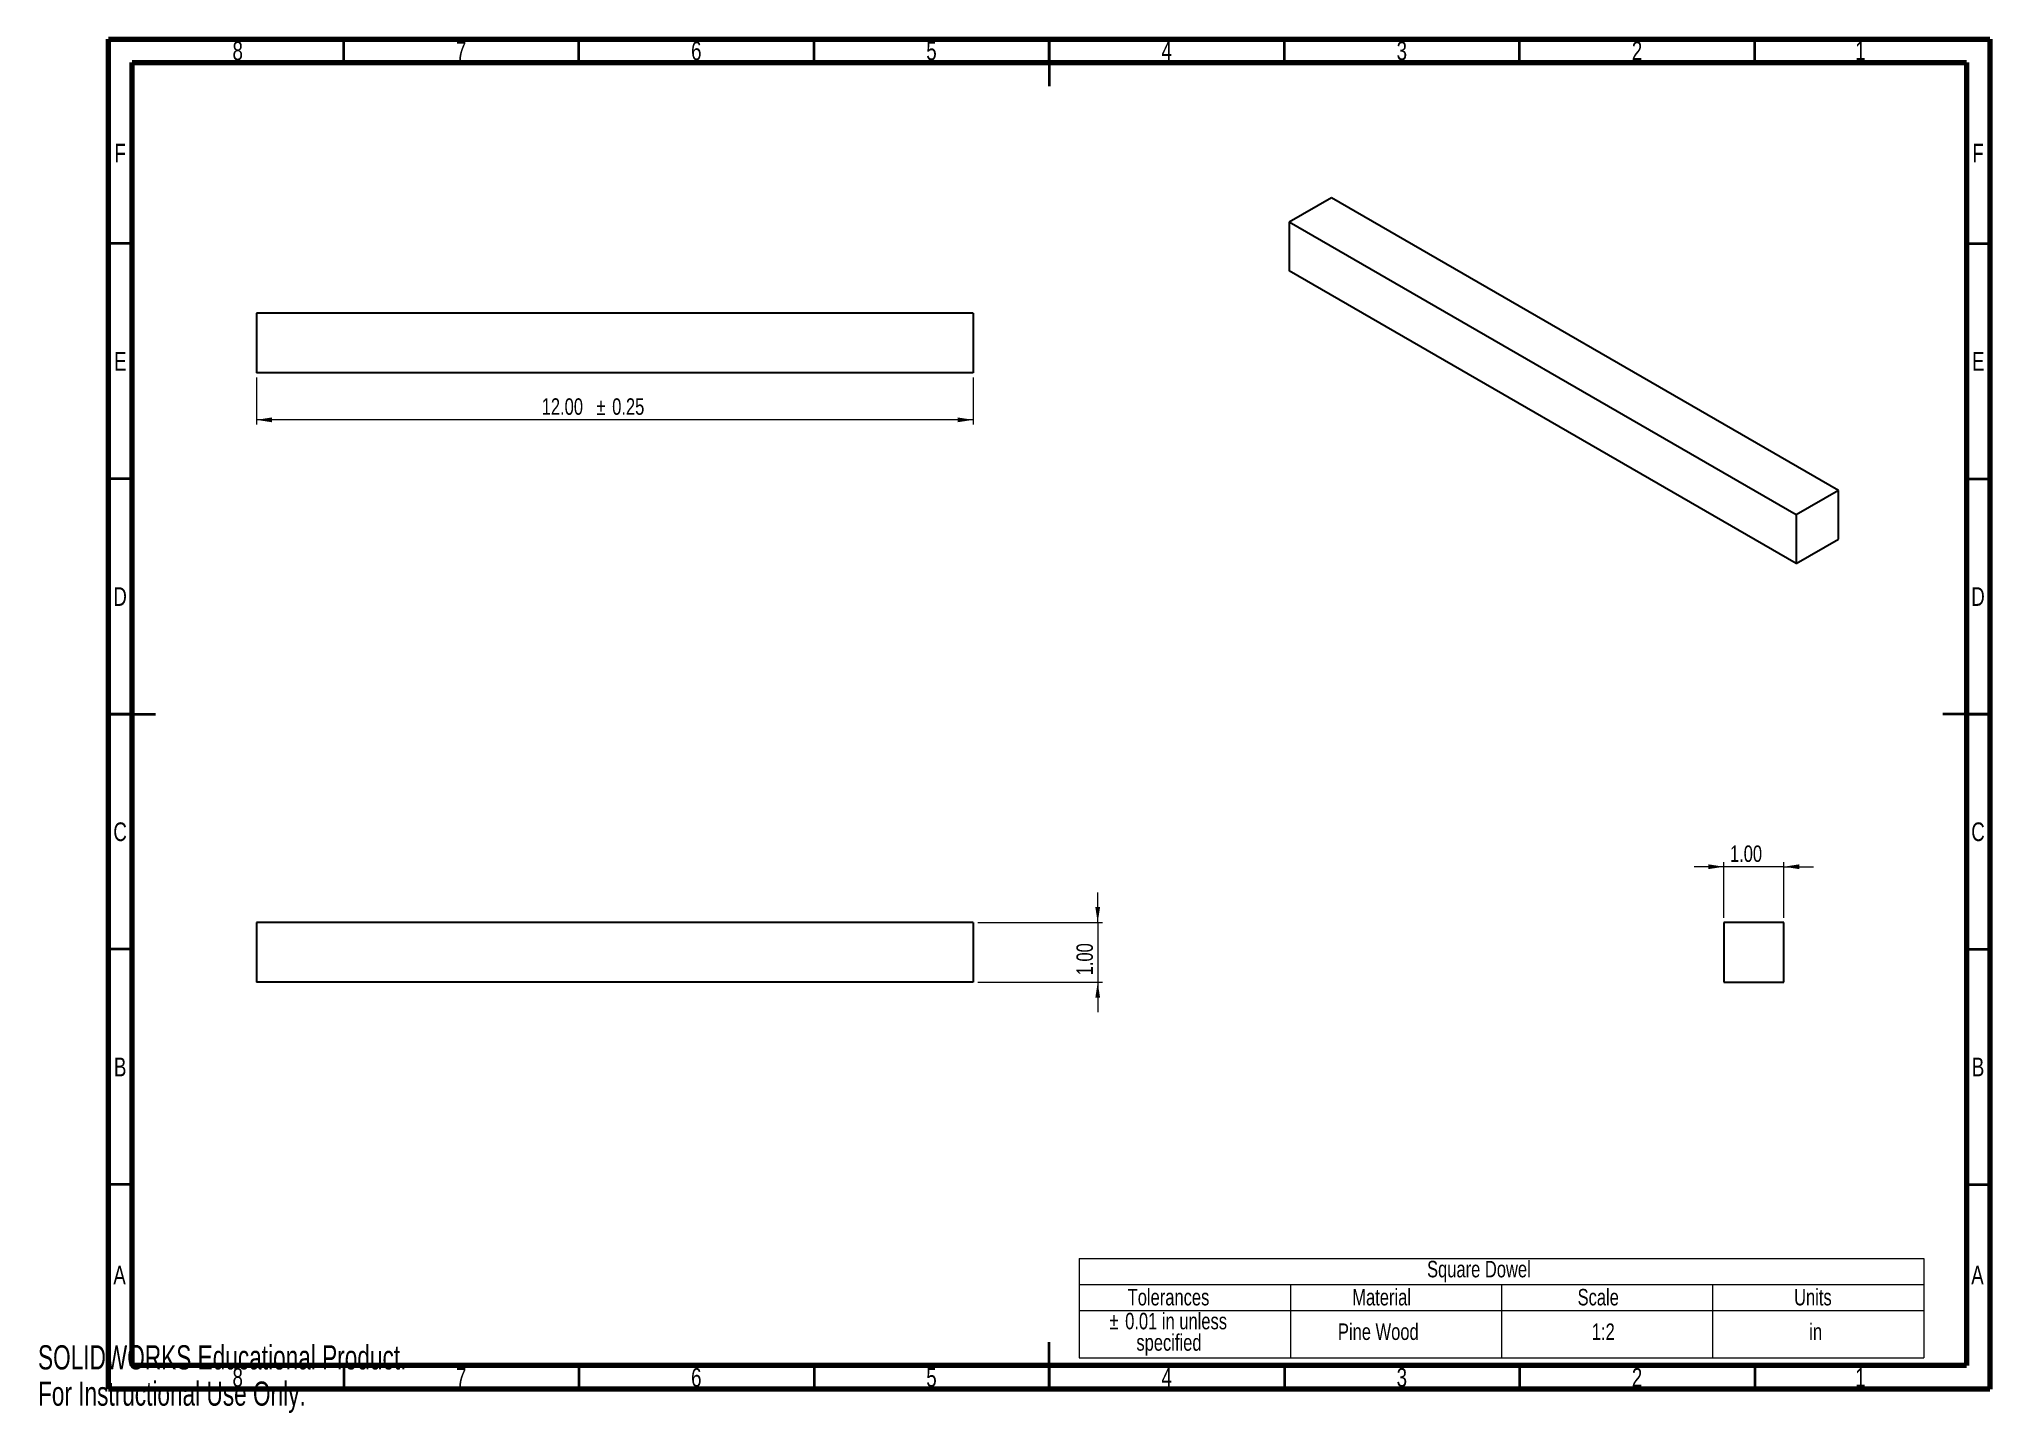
# Paper-space layout 'Sheet4' of a CAD drawing. Header units: inches. Extents: x 0 to 16.3, y 0 to 11.5.
import ezdxf

# ---------------------------------------------------------------- set-up
doc = ezdxf.new("R2010")
doc.units = ezdxf.units.IN
doc.header["$MEASUREMENT"] = 0
doc.styles.add('SLDTEXTSTYLE0', font='TXT', dxfattribs={"width": 0.75})
doc.styles.add('SLDTEXTSTYLE1', font='TXT', dxfattribs={"width": 0.7})
doc.dimstyles.new('SLDDIMSTYLE1', dxfattribs={"dimtxt": 0.137795, "dimasz": 0.13, "dimexe": 0, "dimexo": 0.0625, "dimgap": 0.034449, "dimtad": 1, "dimlfac": 2, "dimrnd": 1e-09, "dimzin": 4, "dimdsep": 46, "dimtxsty": 'SLDTEXTSTYLE0', "dimsah": 1, "dimcen": 0.09, "dimadec": 0, "dimazin": 1, "dimtfac": 1, "dimtofl": 0, "dimtmove": 0, "dimatfit": 3, "dimfxl": 1, "dimfrac": 2, "dimtolj": 1, "dimtzin": 12, "dimarcsym": 0})
doc.dimstyles.new('SLDDIMSTYLE2', dxfattribs={"dimtxt": 0.137795, "dimasz": 0.13, "dimexe": 0, "dimexo": 0.0625, "dimgap": 0.034449, "dimtad": 1, "dimlfac": 2, "dimrnd": 1e-09, "dimzin": 4, "dimdsep": 46, "dimtxsty": 'SLDTEXTSTYLE0', "dimsah": 1, "dimcen": 0.09, "dimadec": 0, "dimazin": 1, "dimtfac": 1, "dimtmove": 0, "dimatfit": 0, "dimfxl": 1, "dimfrac": 2, "dimtolj": 1, "dimtzin": 12, "dimarcsym": 0})

# ---------------------------------------------------------------- blocks, each defined once
blk = doc.blocks.new('SW_TABLEANNOTATION_4')
at = {"color": 0, "linetype": 'Continuous', "lineweight": 18}
for p, q in [((0, 0), (0, -0.218)), ((0, 0), (1.767, 0)), ((1.767, 0), (3.534, 0)), ((3.534, 0), (5.301, 0)), ((5.301, 0), (7.068, 0)), ((7.068, 0), (7.068, -0.218)), ((0, -0.218), (1.767, -0.218)), ((0, -0.218), (0, -0.435)), ((1.767, -0.218), (3.534, -0.218)), ((1.767, -0.218), (1.767, -0.435)), ((3.534, -0.218), (5.301, -0.218)), ((3.534, -0.218), (3.534, -0.435)), ((5.301, -0.218), (7.068, -0.218)), ((5.301, -0.218), (5.301, -0.435)), ((7.068, -0.218), (7.068, -0.435)), ((0, -0.435), (0, -0.831)), ((0, -0.435), (1.767, -0.435)), ((1.767, -0.435), (1.767, -0.831)), ((1.767, -0.435), (3.534, -0.435)), ((3.534, -0.435), (3.534, -0.831)), ((3.534, -0.435), (5.301, -0.435)), ((5.301, -0.435), (5.301, -0.831)), ((5.301, -0.435), (7.068, -0.435)), ((7.068, -0.435), (7.068, -0.831)), ((0, -0.831), (1.767, -0.831)), ((1.767, -0.831), (3.534, -0.831)), ((3.534, -0.831), (5.301, -0.831)), ((5.301, -0.831), (7.068, -0.831))]:
    blk.add_line(p, q, dxfattribs=at)
at = {"color": 0, "linetype": 'Continuous', "lineweight": 0, "char_height": 0.1378, "attachment_point": 1, "style": 'SLDTEXTSTYLE0'}
for s, insert in [('Square Dowel', (2.911, -0.02)), ('Tolerances', (0.405, -0.255)), ('Material', (2.285, -0.255)), ('Scale', (4.171, -0.255)), ('Units', (5.983, -0.255)), ('%%p', (0.253, -0.455)), ('0.01 in unless', (0.384, -0.455)), ('specified', (0.478, -0.634)), ('Pine Wood', (2.165, -0.544)), ('1:2', (4.29, -0.544)), ('in', (6.11, -0.544))]:
    blk.add_mtext(s, dxfattribs=dict(at, insert=insert))
blk = doc.blocks.new('_D_14')
at = {"color": 7, "linetype": 'Continuous', "lineweight": 0}
for p, q in [((8.87, 4.102), (8.87, 4.352)), ((7.867, 4.102), (8.909, 4.102)), ((8.87, 4.102), (8.87, 3.602)), ((7.867, 3.602), (8.909, 3.602)), ((8.87, 3.602), (8.87, 3.352))]:
    blk.add_line(p, q, dxfattribs=at)
at = {"color": 7, "linetype": 'Continuous', "lineweight": 18}
for points in [[(8.87, 4.102), (8.89, 4.232), (8.85, 4.232)], [(8.87, 3.602), (8.85, 3.472), (8.89, 3.472)]]:
    blk.add_solid(points, dxfattribs=at)
at = {"color": 7, "linetype": 'Continuous', "lineweight": 18, "insert": (8.692, 3.66), "char_height": 0.1378, "attachment_point": 1, "rotation": 90, "style": 'SLDTEXTSTYLE0'}
blk.add_mtext('1.00', dxfattribs=at)
blk = doc.blocks.new('_D_15')
at = {"color": 7, "linetype": 'Continuous', "lineweight": 0}
for p, q in [((1.828, 8.664), (1.828, 8.27)), ((7.828, 8.664), (7.828, 8.27)), ((7.828, 8.309), (1.828, 8.309))]:
    blk.add_line(p, q, dxfattribs=at)
at = {"color": 7, "linetype": 'Continuous', "lineweight": 18}
for points in [[(1.828, 8.309), (1.958, 8.289), (1.958, 8.329)], [(7.828, 8.309), (7.698, 8.329), (7.698, 8.289)]]:
    blk.add_solid(points, dxfattribs=at)
at = {"color": 7, "linetype": 'Continuous', "lineweight": 18, "char_height": 0.1378, "attachment_point": 1, "style": 'SLDTEXTSTYLE0'}
for s, insert in [('12.00', (4.216, 8.489)), ('%%p', (4.674, 8.487)), ('0.25', (4.806, 8.489))]:
    blk.add_mtext(s, dxfattribs=dict(at, insert=insert))
blk = doc.blocks.new('_D_16')
at = {"color": 7, "linetype": 'Continuous', "lineweight": 0}
for p, q in [((14.112, 4.141), (14.112, 4.608)), ((14.612, 4.141), (14.612, 4.608)), ((14.112, 4.569), (13.862, 4.569)), ((14.612, 4.569), (14.112, 4.569)), ((14.612, 4.569), (14.862, 4.569))]:
    blk.add_line(p, q, dxfattribs=at)
at = {"color": 7, "linetype": 'Continuous', "lineweight": 18}
for points in [[(14.112, 4.569), (13.982, 4.589), (13.982, 4.549)], [(14.612, 4.569), (14.742, 4.549), (14.742, 4.589)]]:
    blk.add_solid(points, dxfattribs=at)
at = {"color": 7, "linetype": 'Continuous', "lineweight": 18, "insert": (14.162, 4.747), "char_height": 0.1378, "attachment_point": 1, "style": 'SLDTEXTSTYLE0'}
blk.add_mtext('1.00', dxfattribs=at)

psp = doc.layouts.new('Sheet4')

# ---------------------------------------------------------------- linework, layer by layer
at = {"color": 7, "linetype": 'Continuous', "lineweight": 70}
for p, q in [((0.5906, 0.1969), (0.5906, 11.4961)), ((0.5906, 11.4961), (16.3386, 11.4961)), ((16.3386, 11.4961), (16.3386, 0.1969)), ((0.7874, 0.3937), (0.7874, 11.2992)), ((0.7874, 11.2992), (16.1417, 11.2992)), ((16.1417, 11.2992), (16.1417, 0.3937)), ((16.1417, 0.3937), (0.7874, 0.3937)), ((16.3386, 0.1969), (0.5906, 0.1969))]:
    psp.add_line(p, q, dxfattribs=at)
at = {"color": 7, "linetype": 'Continuous', "lineweight": 35}
for p, q in [((2.5591, 11.2992), (2.5591, 11.4961)), ((4.5276, 11.2992), (4.5276, 11.4961)), ((6.4961, 11.2992), (6.4961, 11.4961)), ((8.4646, 11.4961), (8.4646, 11.1024)), ((8.4646, 11.2992), (8.4646, 11.4961)), ((10.4331, 11.2992), (10.4331, 11.4961)), ((12.4016, 11.2992), (12.4016, 11.4961)), ((14.3701, 11.2992), (14.3701, 11.4961)), ((0.7874, 9.7835), (0.5906, 9.7835)), ((16.1417, 9.7835), (16.3386, 9.7835)), ((0.7874, 7.815), (0.5906, 7.815)), ((16.1417, 7.815), (16.3386, 7.815)), ((0.5906, 5.8465), (0.9843, 5.8465)), ((0.7874, 5.8465), (0.5906, 5.8465)), ((16.3386, 5.8465), (15.9449, 5.8465)), ((16.1417, 5.8465), (16.3386, 5.8465)), ((0.7874, 3.878), (0.5906, 3.878)), ((16.1417, 3.878), (16.3386, 3.878)), ((0.7874, 1.9094), (0.5906, 1.9094)), ((16.1417, 1.9094), (16.3386, 1.9094)), ((8.4646, 0.1969), (8.4646, 0.5906)), ((2.5591, 0.3937), (2.5591, 0.1969)), ((4.5276, 0.3937), (4.5276, 0.1969)), ((6.4961, 0.3937), (6.4961, 0.1969)), ((8.4646, 0.3937), (8.4646, 0.1969)), ((10.4331, 0.3937), (10.4331, 0.1969)), ((12.4016, 0.3937), (12.4016, 0.1969)), ((14.3701, 0.3937), (14.3701, 0.1969))]:
    psp.add_line(p, q, dxfattribs=at)
at = {"color": 7, "linetype": 'Continuous', "lineweight": 25}
for p, q in [((10.8275, 10.168), (10.4739, 9.9639)), ((15.0701, 7.7188), (10.8275, 10.168)), ((14.7166, 7.5147), (10.4739, 9.9639)), ((10.4739, 9.9639), (10.4739, 9.5556)), ((14.7166, 7.1064), (10.4739, 9.5556)), ((7.8281, 9.203), (1.8281, 9.203)), ((1.8281, 9.203), (1.8281, 8.703)), ((7.8281, 9.203), (7.8281, 8.703)), ((7.8281, 8.703), (1.8281, 8.703)), ((15.0701, 7.7188), (14.7166, 7.5147)), ((15.0701, 7.3105), (15.0701, 7.7188)), ((14.7166, 7.5147), (14.7166, 7.1064)), ((14.7166, 7.1064), (15.0701, 7.3105)), ((7.8281, 4.1019), (1.8281, 4.1019)), ((1.8281, 4.1019), (1.8281, 3.6019)), ((7.8281, 4.1019), (7.8281, 3.6019)), ((14.1121, 4.1019), (14.1121, 3.6019)), ((14.6121, 4.1019), (14.1121, 4.1019)), ((14.6121, 3.6019), (14.6121, 4.1019)), ((7.8281, 3.6019), (1.8281, 3.6019)), ((14.1121, 3.6019), (14.6121, 3.6019))]:
    psp.add_line(p, q, dxfattribs=at)

# ---------------------------------------------------------------- block references
at = {"color": 7, "linetype": 'Continuous', "lineweight": 0}
psp.add_blockref('SW_TABLEANNOTATION_4', (8.7158, 1.2904), dxfattribs=at)

# ---------------------------------------------------------------- texts
at = {"color": 7, "linetype": 'Continuous', "lineweight": 0, "char_height": 0.1562, "attachment_point": 2, "style": 'SLDTEXTSTYLE0'}
for s, insert in [('8', (1.6717, 11.4753)), ('7', (3.5417, 11.4753)), ('6', (5.5102, 11.4753)), ('5', (7.4787, 11.4753)), ('4', (9.4472, 11.4753)), ('3', (11.4157, 11.4753)), ('2', (13.3843, 11.4753)), ('1', (15.2543, 11.4753)), ('F', (0.6873, 10.619)), ('F', (16.2385, 10.619)), ('E', (0.6893, 8.8768)), ('E', (16.2405, 8.8768)), ('D', (0.6871, 6.9083)), ('D', (16.2383, 6.9083)), ('C', (0.6873, 4.9398)), ('C', (16.2385, 4.9398)), ('B', (0.6878, 2.9713)), ('B', (16.239, 2.9713)), ('A', (0.6827, 1.2292)), ('A', (16.2338, 1.2292)), ('8', (1.6717, 0.3729)), ('7', (3.5417, 0.3729)), ('6', (5.5102, 0.3729)), ('5', (7.4787, 0.3729)), ('4', (9.4472, 0.3729)), ('3', (11.4157, 0.3729)), ('2', (13.3843, 0.3729)), ('1', (15.2543, 0.3729))]:
    psp.add_mtext(s, dxfattribs=dict(at, insert=insert))
at = {"color": 7, "linetype": 'Continuous', "char_height": 0.202287, "attachment_point": 1, "style": 'SLDTEXTSTYLE1'}
for s, insert in [('SOLIDWORKS Educational Product.', (0, 0.5642)), ('For Instructional Use Only.', (0, 0.2608))]:
    psp.add_mtext(s, dxfattribs=dict(at, insert=insert))

# ---------------------------------------------------------------- dimensions: what is measured, and where the dimension line sits
at = {"color": 7, "linetype": 'Continuous', "lineweight": 18}
dim = psp.add_linear_dim(base=(1.8281, 8.3093), p1=(7.8281, 8.703), p2=(1.8281, 8.703), text='<>%%p0.25', dimstyle='SLDDIMSTYLE1', dxfattribs=at)
dim.commit()
dim.dimension.update_dxf_attribs({"geometry": '_D_15', "text_midpoint": (4.6892, 8.3093), "dimtype": 160})
dim = psp.add_linear_dim(base=(14.1121, 4.569), p1=(14.6121, 4.1019), p2=(14.1121, 4.1019), dimstyle='SLDDIMSTYLE2', dxfattribs=at)
dim.commit()
dim.dimension.update_dxf_attribs({"geometry": '_D_16', "text_midpoint": (14.3402, 4.569), "dimtype": 160})
dim = psp.add_linear_dim(base=(8.8701, 3.6019), p1=(7.8281, 4.1019), p2=(7.8281, 3.6019), angle=90, dimstyle='SLDDIMSTYLE2', dxfattribs=at)
dim.commit()
dim.dimension.update_dxf_attribs({"geometry": '_D_14', "text_midpoint": (8.8701, 3.8386), "dimtype": 160})

doc.saveas('drawing.dxf')
